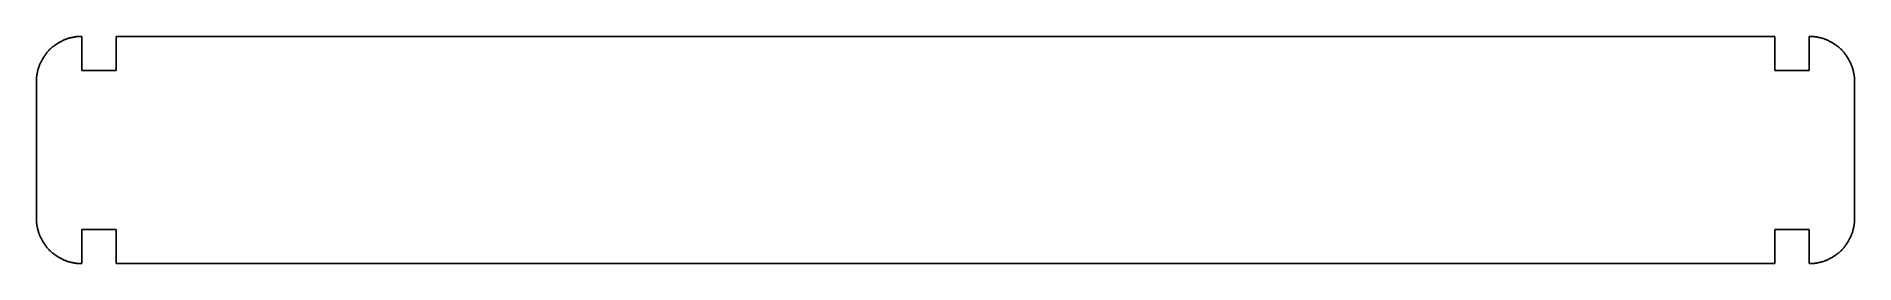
# Model space of a CAD drawing. Header units: metres. Extents: x 0 to 1016, y 0 to 127.
import ezdxf

# ---------------------------------------------------------------- set-up
doc = ezdxf.new("R2010")
doc.units = ezdxf.units.M

msp = doc.modelspace()

# ---------------------------------------------------------------- linework, layer by layer
for p, q in [((10.5, 122.1), (10.1, 121.9)), ((10.8, 122.4), (10.5, 122.1)), ((11.2, 122.7), (10.8, 122.4)), ((11.6, 122.9), (11.2, 122.7)), ((11.9, 123.1), (11.6, 122.9)), ((12.3, 123.4), (11.9, 123.1)), ((12.7, 123.6), (12.3, 123.4)), ((13.1, 123.8), (12.7, 123.6)), ((13.5, 124), (13.1, 123.8)), ((13.9, 124.2), (13.5, 124)), ((14.3, 124.4), (13.9, 124.2)), ((14.7, 124.6), (14.3, 124.4)), ((15.1, 124.8), (14.7, 124.6)), ((15.5, 125), (15.1, 124.8)), ((15.9, 125.2), (15.5, 125)), ((16.3, 125.3), (15.9, 125.2)), ((16.7, 125.5), (16.3, 125.3)), ((17.1, 125.6), (16.7, 125.5)), ((17.6, 125.8), (17.1, 125.6)), ((18, 125.9), (17.6, 125.8)), ((18.4, 126), (18, 125.9)), ((18.8, 126.1), (18.4, 126)), ((19.3, 126.2), (18.8, 126.1)), ((19.7, 126.3), (19.3, 126.2)), ((20.1, 126.4), (19.7, 126.3)), ((20.6, 126.5), (20.1, 126.4)), ((21, 126.6), (20.6, 126.5)), ((21.4, 126.7), (21, 126.6)), ((21.9, 126.8), (21.4, 126.7)), ((22.3, 126.8), (21.9, 126.8)), ((22.7, 126.9), (22.3, 126.8)), ((23.2, 126.9), (22.7, 126.9)), ((23.6, 126.9), (23.2, 126.9)), ((24.1, 127), (23.6, 126.9)), ((24.5, 127), (24.1, 127)), ((25, 127), (24.5, 127)), ((25.4, 127), (25, 127)), ((25.4, 108), (25.4, 127)), ((971.5, 127), (44.5, 127)), ((44.5, 127), (44.5, 108)), ((971.5, 108), (971.5, 127)), ((991, 127), (990.6, 127)), ((990.6, 127), (990.6, 108)), ((991.5, 127), (991, 127)), ((991.9, 127), (991.5, 127)), ((992.4, 126.9), (991.9, 127)), ((992.8, 126.9), (992.4, 126.9)), ((993.3, 126.9), (992.8, 126.9)), ((993.7, 126.8), (993.3, 126.9)), ((994.1, 126.8), (993.7, 126.8)), ((994.6, 126.7), (994.1, 126.8)), ((995, 126.6), (994.6, 126.7)), ((995.4, 126.5), (995, 126.6)), ((995.9, 126.4), (995.4, 126.5)), ((996.3, 126.3), (995.9, 126.4)), ((996.7, 126.2), (996.3, 126.3)), ((997.2, 126.1), (996.7, 126.2)), ((997.6, 126), (997.2, 126.1)), ((998, 125.9), (997.6, 126)), ((998.4, 125.8), (998, 125.9)), ((998.9, 125.6), (998.4, 125.8)), ((999.3, 125.5), (998.9, 125.6)), ((999.7, 125.3), (999.3, 125.5)), ((1000.1, 125.2), (999.7, 125.3)), ((1000.5, 125), (1000.1, 125.2)), ((1000.9, 124.8), (1000.5, 125)), ((1001.3, 124.6), (1000.9, 124.8)), ((1001.7, 124.4), (1001.3, 124.6)), ((1002.1, 124.2), (1001.7, 124.4)), ((1002.5, 124), (1002.1, 124.2)), ((1002.9, 123.8), (1002.5, 124)), ((1003.3, 123.6), (1002.9, 123.8)), ((1003.7, 123.4), (1003.3, 123.6)), ((1004.1, 123.1), (1003.7, 123.4)), ((1004.4, 122.9), (1004.1, 123.1)), ((1004.8, 122.7), (1004.4, 122.9)), ((1005.2, 122.4), (1004.8, 122.7)), ((1005.5, 122.1), (1005.2, 122.4)), ((1005.9, 121.9), (1005.5, 122.1)), ((2.2, 111.9), (2, 111.5)), ((2.4, 112.3), (2.2, 111.9)), ((2.6, 112.7), (2.4, 112.3)), ((2.8, 113.1), (2.6, 112.7)), ((3, 113.5), (2.8, 113.1)), ((3.2, 113.9), (3, 113.5)), ((3.4, 114.3), (3.2, 113.9)), ((3.6, 114.7), (3.4, 114.3)), ((3.9, 115.1), (3.6, 114.7)), ((4.1, 115.4), (3.9, 115.1)), ((4.3, 115.8), (4.1, 115.4)), ((4.6, 116.2), (4.3, 115.8)), ((4.9, 116.5), (4.6, 116.2)), ((5.1, 116.9), (4.9, 116.5)), ((5.4, 117.2), (5.1, 116.9)), ((5.7, 117.6), (5.4, 117.2)), ((5.9, 117.9), (5.7, 117.6)), ((6.2, 118.3), (5.9, 117.9)), ((6.5, 118.6), (6.2, 118.3)), ((6.8, 118.9), (6.5, 118.6)), ((7.1, 119.2), (6.8, 118.9)), ((7.4, 119.6), (7.1, 119.2)), ((7.8, 119.9), (7.4, 119.6)), ((8.1, 120.2), (7.8, 119.9)), ((8.4, 120.5), (8.1, 120.2)), ((8.7, 120.8), (8.4, 120.5)), ((9.1, 121.1), (8.7, 120.8)), ((9.4, 121.3), (9.1, 121.1)), ((9.8, 121.6), (9.4, 121.3)), ((10.1, 121.9), (9.8, 121.6)), ((1006.2, 121.6), (1005.9, 121.9)), ((1006.6, 121.3), (1006.2, 121.6)), ((1006.9, 121.1), (1006.6, 121.3)), ((1007.3, 120.8), (1006.9, 121.1)), ((1007.6, 120.5), (1007.3, 120.8)), ((1007.9, 120.2), (1007.6, 120.5)), ((1008.2, 119.9), (1007.9, 120.2)), ((1008.6, 119.6), (1008.2, 119.9)), ((1008.9, 119.2), (1008.6, 119.6)), ((1009.2, 118.9), (1008.9, 119.2)), ((1009.5, 118.6), (1009.2, 118.9)), ((1009.8, 118.3), (1009.5, 118.6)), ((1010.1, 117.9), (1009.8, 118.3)), ((1010.3, 117.6), (1010.1, 117.9)), ((1010.6, 117.2), (1010.3, 117.6)), ((1010.9, 116.9), (1010.6, 117.2)), ((1011.1, 116.5), (1010.9, 116.9)), ((1011.4, 116.2), (1011.1, 116.5)), ((1011.7, 115.8), (1011.4, 116.2)), ((1011.9, 115.4), (1011.7, 115.8)), ((1012.1, 115.1), (1011.9, 115.4)), ((1012.4, 114.7), (1012.1, 115.1)), ((1012.6, 114.3), (1012.4, 114.7)), ((1012.8, 113.9), (1012.6, 114.3)), ((1013, 113.5), (1012.8, 113.9)), ((1013.2, 113.1), (1013, 113.5)), ((1013.4, 112.7), (1013.2, 113.1)), ((1013.6, 112.3), (1013.4, 112.7)), ((1013.8, 111.9), (1013.6, 112.3)), ((1014, 111.5), (1013.8, 111.9)), ((0.1, 103.4), (0, 102.9)), ((0, 102.9), (0, 102.5)), ((0, 102.5), (0, 102)), ((0, 102), (0, 101.6)), ((0, 101.6), (0, 25.4)), ((0.2, 104.7), (0.1, 104.3)), ((0.1, 104.3), (0.1, 103.8)), ((0.1, 103.8), (0.1, 103.4)), ((0.3, 105.6), (0.2, 105.1)), ((0.2, 105.1), (0.2, 104.7)), ((0.4, 106), (0.3, 105.6)), ((0.5, 106.4), (0.4, 106)), ((0.6, 106.9), (0.5, 106.4)), ((0.7, 107.3), (0.6, 106.9)), ((0.8, 107.7), (0.7, 107.3)), ((0.9, 108.2), (0.8, 107.7)), ((1, 108.6), (0.9, 108.2)), ((1.1, 109), (1, 108.6)), ((1.2, 109.4), (1.1, 109)), ((1.4, 109.9), (1.2, 109.4)), ((1.5, 110.3), (1.4, 109.9)), ((1.7, 110.7), (1.5, 110.3)), ((1.8, 111.1), (1.7, 110.7)), ((2, 111.5), (1.8, 111.1)), ((44.5, 108), (25.4, 108)), ((990.6, 108), (971.5, 108)), ((1014.1, 111.1), (1014, 111.5)), ((1014.3, 110.7), (1014.1, 111.1)), ((1014.5, 110.3), (1014.3, 110.7)), ((1014.6, 109.9), (1014.5, 110.3)), ((1014.8, 109.4), (1014.6, 109.9)), ((1014.9, 109), (1014.8, 109.4)), ((1015, 108.6), (1014.9, 109)), ((1015.1, 108.2), (1015, 108.6)), ((1015.2, 107.7), (1015.1, 108.2)), ((1015.4, 107.3), (1015.2, 107.7)), ((1015.4, 106.9), (1015.4, 107.3)), ((1015.5, 106.4), (1015.4, 106.9)), ((1015.6, 106), (1015.5, 106.4)), ((1015.7, 105.6), (1015.6, 106)), ((1015.8, 105.1), (1015.7, 105.6)), ((1015.8, 104.7), (1015.8, 105.1)), ((1015.9, 104.3), (1015.8, 104.7)), ((1015.9, 103.8), (1015.9, 104.3)), ((1015.9, 103.4), (1015.9, 103.8)), ((1016, 102.9), (1015.9, 103.4)), ((1016, 102.5), (1016, 102.9)), ((1016, 102), (1016, 102.5)), ((1016, 101.6), (1016, 102)), ((1016, 25.4), (1016, 101.6)), ((0, 25.4), (0, 25)), ((0, 25), (0, 24.5)), ((0, 24.5), (0, 24.1)), ((0, 24.1), (0.1, 23.6)), ((0.1, 23.6), (0.1, 23.2)), ((0.1, 23.2), (0.1, 22.7)), ((0.1, 22.7), (0.2, 22.3)), ((0.2, 22.3), (0.2, 21.9)), ((0.2, 21.9), (0.3, 21.4)), ((0.3, 21.4), (0.4, 21)), ((0.4, 21), (0.5, 20.6)), ((0.5, 20.6), (0.6, 20.1)), ((1015.4, 20.1), (1015.5, 20.6)), ((1015.5, 20.6), (1015.6, 21)), ((1015.6, 21), (1015.7, 21.4)), ((1015.7, 21.4), (1015.8, 21.9)), ((1015.8, 22.3), (1015.9, 22.7)), ((1015.8, 21.9), (1015.8, 22.3)), ((1015.9, 23.6), (1016, 24.1)), ((1015.9, 23.2), (1015.9, 23.6)), ((1015.9, 22.7), (1015.9, 23.2)), ((1016, 25), (1016, 25.4)), ((1016, 24.5), (1016, 25)), ((1016, 24.1), (1016, 24.5)), ((0.6, 20.1), (0.7, 19.7)), ((0.7, 19.7), (0.8, 19.3)), ((0.8, 19.3), (0.9, 18.8)), ((0.9, 18.8), (1, 18.4)), ((1, 18.4), (1.1, 18)), ((1.1, 18), (1.2, 17.6)), ((1.2, 17.6), (1.4, 17.1)), ((1.4, 17.1), (1.5, 16.7)), ((1.5, 16.7), (1.7, 16.3)), ((1.7, 16.3), (1.8, 15.9)), ((1.8, 15.9), (2, 15.5)), ((2, 15.5), (2.2, 15.1)), ((2.2, 15.1), (2.4, 14.7)), ((2.4, 14.7), (2.6, 14.3)), ((2.6, 14.3), (2.8, 13.9)), ((2.8, 13.9), (3, 13.5)), ((3, 13.5), (3.2, 13.1)), ((3.2, 13.1), (3.4, 12.7)), ((3.4, 12.7), (3.6, 12.3)), ((3.6, 12.3), (3.9, 11.9)), ((3.9, 11.9), (4.1, 11.6)), ((4.1, 11.6), (4.3, 11.2)), ((4.3, 11.2), (4.6, 10.8)), ((4.6, 10.8), (4.9, 10.5)), ((4.9, 10.5), (5.1, 10.1)), ((25.4, 0), (25.4, 19.1)), ((25.4, 19.1), (44.5, 19.1)), ((44.5, 19.1), (44.5, 0)), ((971.5, 19.1), (990.6, 19.1)), ((971.5, 0), (971.5, 19.1)), ((990.6, 19.1), (990.6, 0)), ((1010.9, 10.1), (1011.1, 10.5)), ((1011.1, 10.5), (1011.4, 10.8)), ((1011.4, 10.8), (1011.7, 11.2)), ((1011.7, 11.2), (1011.9, 11.6)), ((1011.9, 11.6), (1012.1, 11.9)), ((1012.1, 11.9), (1012.4, 12.3)), ((1012.4, 12.3), (1012.6, 12.7)), ((1012.6, 12.7), (1012.8, 13.1)), ((1012.8, 13.1), (1013, 13.5)), ((1013, 13.5), (1013.2, 13.9)), ((1013.2, 13.9), (1013.4, 14.3)), ((1013.4, 14.3), (1013.6, 14.7)), ((1013.6, 14.7), (1013.8, 15.1)), ((1013.8, 15.1), (1014, 15.5)), ((1014, 15.5), (1014.1, 15.9)), ((1014.1, 15.9), (1014.3, 16.3)), ((1014.3, 16.3), (1014.5, 16.7)), ((1014.5, 16.7), (1014.6, 17.1)), ((1014.6, 17.1), (1014.8, 17.6)), ((1014.8, 17.6), (1014.9, 18)), ((1014.9, 18), (1015, 18.4)), ((1015, 18.4), (1015.1, 18.8)), ((1015.1, 18.8), (1015.2, 19.3)), ((1015.2, 19.3), (1015.4, 19.7)), ((1015.4, 19.7), (1015.4, 20.1)), ((5.1, 10.1), (5.4, 9.8)), ((5.4, 9.8), (5.7, 9.4)), ((5.7, 9.4), (5.9, 9.1)), ((5.9, 9.1), (6.2, 8.7)), ((6.2, 8.7), (6.5, 8.4)), ((6.5, 8.4), (6.8, 8.1)), ((6.8, 8.1), (7.1, 7.8)), ((7.1, 7.8), (7.4, 7.4)), ((7.4, 7.4), (7.8, 7.1)), ((7.8, 7.1), (8.1, 6.8)), ((8.1, 6.8), (8.4, 6.5)), ((8.4, 6.5), (8.7, 6.2)), ((8.7, 6.2), (9.1, 5.9)), ((9.1, 5.9), (9.4, 5.7)), ((9.4, 5.7), (9.8, 5.4)), ((9.8, 5.4), (10.1, 5.1)), ((10.1, 5.1), (10.5, 4.9)), ((10.5, 4.9), (10.8, 4.6)), ((10.8, 4.6), (11.2, 4.3)), ((11.2, 4.3), (11.6, 4.1)), ((11.6, 4.1), (11.9, 3.9)), ((11.9, 3.9), (12.3, 3.6)), ((12.3, 3.6), (12.7, 3.4)), ((12.7, 3.4), (13.1, 3.2)), ((13.1, 3.2), (13.5, 3)), ((13.5, 3), (13.9, 2.8)), ((13.9, 2.8), (14.3, 2.6)), ((14.3, 2.6), (14.7, 2.4)), ((14.7, 2.4), (15.1, 2.2)), ((15.1, 2.2), (15.5, 2)), ((15.5, 2), (15.9, 1.8)), ((15.9, 1.8), (16.3, 1.7)), ((16.3, 1.7), (16.7, 1.5)), ((16.7, 1.5), (17.1, 1.4)), ((17.1, 1.4), (17.6, 1.2)), ((17.6, 1.2), (18, 1.1)), ((18, 1.1), (18.4, 1)), ((18.4, 1), (18.8, 0.9)), ((18.8, 0.9), (19.3, 0.8)), ((19.3, 0.8), (19.7, 0.7)), ((19.7, 0.7), (20.1, 0.6)), ((20.1, 0.6), (20.6, 0.5)), ((20.6, 0.5), (21, 0.4)), ((21, 0.4), (21.4, 0.3)), ((21.4, 0.3), (21.9, 0.2)), ((21.9, 0.2), (22.3, 0.2)), ((22.3, 0.2), (22.7, 0.1)), ((22.7, 0.1), (23.2, 0.1)), ((23.2, 0.1), (23.6, 0.1)), ((23.6, 0.1), (24.1, 0)), ((24.1, 0), (24.5, 0)), ((24.5, 0), (25, 0)), ((25, 0), (25.4, 0)), ((44.5, 0), (971.5, 0)), ((990.6, 0), (991, 0)), ((991, 0), (991.5, 0)), ((991.5, 0), (991.9, 0)), ((991.9, 0), (992.4, 0.1)), ((992.4, 0.1), (992.8, 0.1)), ((992.8, 0.1), (993.3, 0.1)), ((993.3, 0.1), (993.7, 0.2)), ((993.7, 0.2), (994.1, 0.2)), ((994.1, 0.2), (994.6, 0.3)), ((994.6, 0.3), (995, 0.4)), ((995, 0.4), (995.4, 0.5)), ((995.4, 0.5), (995.9, 0.6)), ((995.9, 0.6), (996.3, 0.7)), ((996.3, 0.7), (996.7, 0.8)), ((996.7, 0.8), (997.2, 0.9)), ((997.2, 0.9), (997.6, 1)), ((997.6, 1), (998, 1.1)), ((998, 1.1), (998.4, 1.2)), ((998.4, 1.2), (998.9, 1.4)), ((998.9, 1.4), (999.3, 1.5)), ((999.3, 1.5), (999.7, 1.7)), ((999.7, 1.7), (1000.1, 1.8)), ((1000.1, 1.8), (1000.5, 2)), ((1000.5, 2), (1000.9, 2.2)), ((1000.9, 2.2), (1001.3, 2.4)), ((1001.3, 2.4), (1001.7, 2.6)), ((1001.7, 2.6), (1002.1, 2.8)), ((1002.1, 2.8), (1002.5, 3)), ((1002.5, 3), (1002.9, 3.2)), ((1002.9, 3.2), (1003.3, 3.4)), ((1003.3, 3.4), (1003.7, 3.6)), ((1003.7, 3.6), (1004.1, 3.9)), ((1004.1, 3.9), (1004.4, 4.1)), ((1004.4, 4.1), (1004.8, 4.3)), ((1004.8, 4.3), (1005.2, 4.6)), ((1005.2, 4.6), (1005.5, 4.9)), ((1005.5, 4.9), (1005.9, 5.1)), ((1005.9, 5.1), (1006.2, 5.4)), ((1006.2, 5.4), (1006.6, 5.7)), ((1006.6, 5.7), (1006.9, 5.9)), ((1006.9, 5.9), (1007.3, 6.2)), ((1007.3, 6.2), (1007.6, 6.5)), ((1007.6, 6.5), (1007.9, 6.8)), ((1007.9, 6.8), (1008.2, 7.1)), ((1008.2, 7.1), (1008.6, 7.4)), ((1008.6, 7.4), (1008.9, 7.8)), ((1008.9, 7.8), (1009.2, 8.1)), ((1009.2, 8.1), (1009.5, 8.4)), ((1009.5, 8.4), (1009.8, 8.7)), ((1009.8, 8.7), (1010.1, 9.1)), ((1010.1, 9.1), (1010.3, 9.4)), ((1010.3, 9.4), (1010.6, 9.8)), ((1010.6, 9.8), (1010.9, 10.1))]:
    msp.add_line(p, q)

doc.saveas('drawing.dxf')
